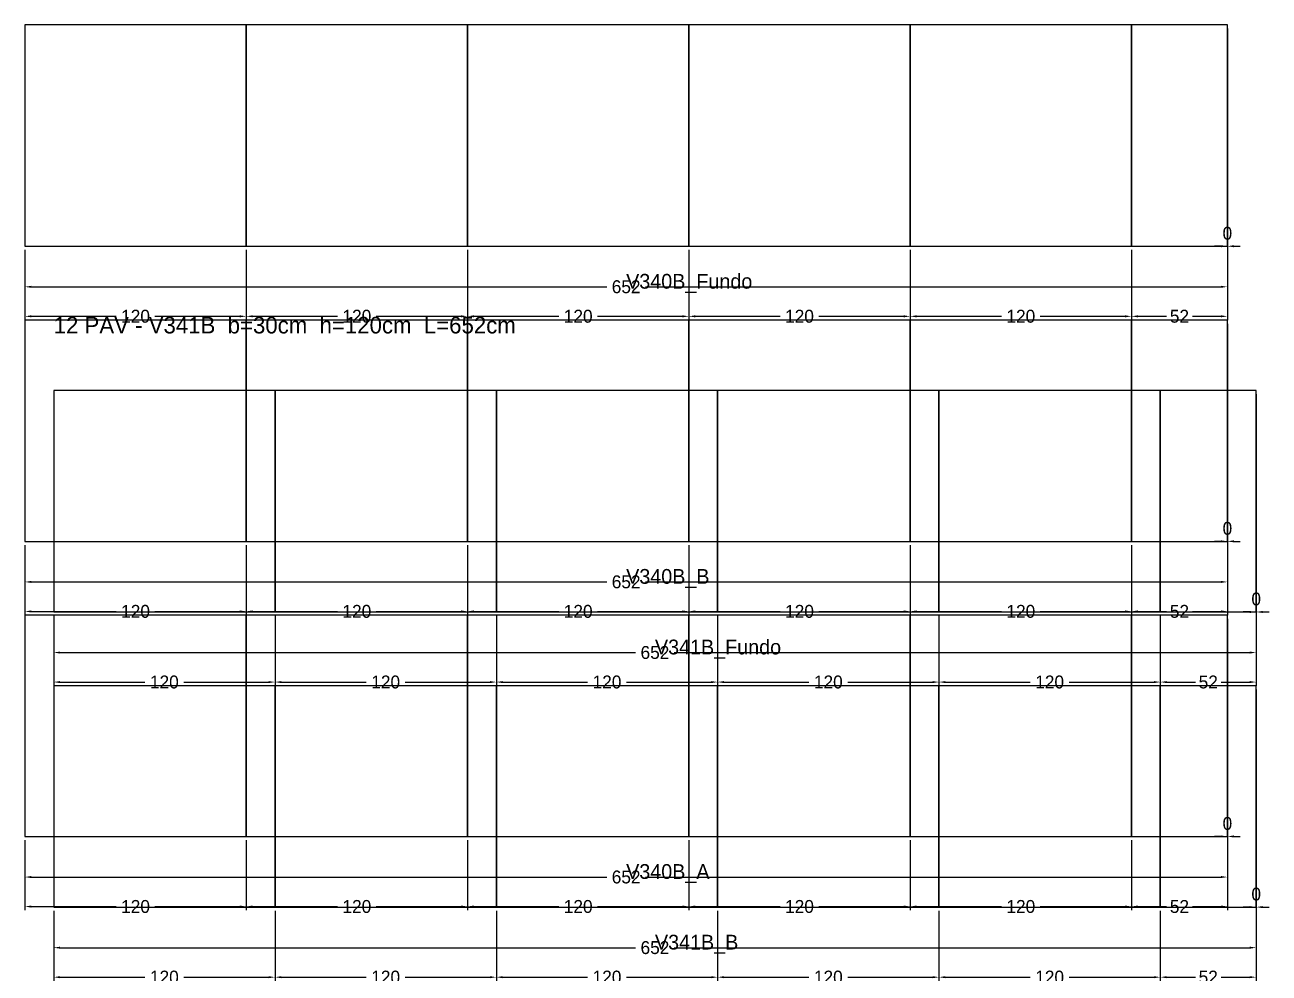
# Model space of a CAD drawing. Header units: metres. Extents: x 180 to 6304, y -11808 to -336.
# Drawn here: x 932 to 1606, y -3419 to -2905 of the extents above; entities that cross this region are included whole.
import ezdxf

# ---------------------------------------------------------------- set-up
doc = ezdxf.new("R2010")
doc.units = ezdxf.units.M
doc.layers.add('COTA', color=3, linetype='Continuous')
doc.dimstyles.new('COTA_VIG', dxfattribs={"dimtxt": 7, "dimasz": 3.5, "dimexe": 2, "dimexo": 2, "dimgap": 1.5, "dimtad": 1, "dimdec": 1, "dimcen": 2.5, "dimclrd": 3, "dimclre": 3, "dimclrt": 3, "dimazin": 3, "dimtfac": 1, "dimtmove": 0, "dimatfit": 3})

# ---------------------------------------------------------------- blocks, each defined once
blk = doc.blocks.new('_CLOSEDFILLED')
at = {"color": 0, "linetype": 'BYBLOCK'}
blk.add_solid([(-1, 0.16), (0, 0), (-1, -0.16)], dxfattribs=at)
blk = doc.blocks.new('*D724')
at = {"color": 3}
for p, q in [((931.6, -3347.03), (931.6, -3369.03)), ((1583.6, -3347.03), (1583.6, -3369.03)), ((935.1, -3367.03), (1247.1, -3367.03)), ((1268.1, -3367.03), (1580.1, -3367.03))]:
    blk.add_line(p, q, dxfattribs=at)
at = {"layer": 'Defpoints'}
for p in [(931.6, -3345.03), (1583.6, -3345.03), (931.6, -3367.03)]:
    blk.add_point(p, dxfattribs=at)
at = {"layer": 'COTA', "color": 3, "xscale": 3.5, "yscale": 3.5, "rotation": 180}
blk.add_blockref('_CLOSEDFILLED', (931.6, -3367.03), dxfattribs=at)
at = {"layer": 'COTA', "color": 3, "xscale": 3.5, "yscale": 3.5}
blk.add_blockref('_CLOSEDFILLED', (1583.6, -3367.03), dxfattribs=at)
at = {"layer": 'COTA', "color": 3, "insert": (1257.6, -3367.03), "char_height": 7, "attachment_point": 5}
blk.add_mtext('652', dxfattribs=at)
blk = doc.blocks.new('*D725')
at = {"color": 3}
for p, q in [((931.6, -3347.03), (931.6, -3385.03)), ((1051.6, -3347.03), (1051.6, -3385.03)), ((935.1, -3383.03), (981.1, -3383.03)), ((1002.1, -3383.03), (1048.1, -3383.03))]:
    blk.add_line(p, q, dxfattribs=at)
at = {"layer": 'Defpoints'}
for p in [(931.6, -3345.03), (1051.6, -3345.03), (931.6, -3383.03)]:
    blk.add_point(p, dxfattribs=at)
at = {"layer": 'COTA', "color": 3, "xscale": 3.5, "yscale": 3.5, "rotation": 180}
blk.add_blockref('_CLOSEDFILLED', (931.6, -3383.03), dxfattribs=at)
at = {"layer": 'COTA', "color": 3, "xscale": 3.5, "yscale": 3.5}
blk.add_blockref('_CLOSEDFILLED', (1051.6, -3383.03), dxfattribs=at)
at = {"layer": 'COTA', "color": 3, "insert": (991.6, -3383.03), "char_height": 7, "attachment_point": 5}
blk.add_mtext('120', dxfattribs=at)
blk = doc.blocks.new('*D726')
at = {"color": 3}
for p, q in [((1051.6, -3347.03), (1051.6, -3385.03)), ((1171.6, -3347.03), (1171.6, -3385.03)), ((1055.1, -3383.03), (1101.1, -3383.03)), ((1122.1, -3383.03), (1168.1, -3383.03))]:
    blk.add_line(p, q, dxfattribs=at)
at = {"layer": 'Defpoints'}
for p in [(1051.6, -3345.03), (1171.6, -3345.03), (1051.6, -3383.03)]:
    blk.add_point(p, dxfattribs=at)
at = {"layer": 'COTA', "color": 3, "xscale": 3.5, "yscale": 3.5, "rotation": 180}
blk.add_blockref('_CLOSEDFILLED', (1051.6, -3383.03), dxfattribs=at)
at = {"layer": 'COTA', "color": 3, "xscale": 3.5, "yscale": 3.5}
blk.add_blockref('_CLOSEDFILLED', (1171.6, -3383.03), dxfattribs=at)
at = {"layer": 'COTA', "color": 3, "insert": (1111.6, -3383.03), "char_height": 7, "attachment_point": 5}
blk.add_mtext('120', dxfattribs=at)
blk = doc.blocks.new('*D727')
at = {"color": 3}
for p, q in [((1171.6, -3347.03), (1171.6, -3385.03)), ((1291.6, -3347.03), (1291.6, -3385.03)), ((1175.1, -3383.03), (1221.1, -3383.03)), ((1242.1, -3383.03), (1288.1, -3383.03))]:
    blk.add_line(p, q, dxfattribs=at)
at = {"layer": 'Defpoints'}
for p in [(1171.6, -3345.03), (1291.6, -3345.03), (1171.6, -3383.03)]:
    blk.add_point(p, dxfattribs=at)
at = {"layer": 'COTA', "color": 3, "xscale": 3.5, "yscale": 3.5, "rotation": 180}
blk.add_blockref('_CLOSEDFILLED', (1171.6, -3383.03), dxfattribs=at)
at = {"layer": 'COTA', "color": 3, "xscale": 3.5, "yscale": 3.5}
blk.add_blockref('_CLOSEDFILLED', (1291.6, -3383.03), dxfattribs=at)
at = {"layer": 'COTA', "color": 3, "insert": (1231.6, -3383.03), "char_height": 7, "attachment_point": 5}
blk.add_mtext('120', dxfattribs=at)
blk = doc.blocks.new('*D728')
at = {"color": 3}
for p, q in [((1291.6, -3347.03), (1291.6, -3385.03)), ((1411.6, -3347.03), (1411.6, -3385.03)), ((1295.1, -3383.03), (1341.1, -3383.03)), ((1362.1, -3383.03), (1408.1, -3383.03))]:
    blk.add_line(p, q, dxfattribs=at)
at = {"layer": 'Defpoints'}
for p in [(1291.6, -3345.03), (1411.6, -3345.03), (1291.6, -3383.03)]:
    blk.add_point(p, dxfattribs=at)
at = {"layer": 'COTA', "color": 3, "xscale": 3.5, "yscale": 3.5, "rotation": 180}
blk.add_blockref('_CLOSEDFILLED', (1291.6, -3383.03), dxfattribs=at)
at = {"layer": 'COTA', "color": 3, "xscale": 3.5, "yscale": 3.5}
blk.add_blockref('_CLOSEDFILLED', (1411.6, -3383.03), dxfattribs=at)
at = {"layer": 'COTA', "color": 3, "insert": (1351.6, -3383.03), "char_height": 7, "attachment_point": 5}
blk.add_mtext('120', dxfattribs=at)
blk = doc.blocks.new('*D729')
at = {"color": 3}
for p, q in [((1411.6, -3347.03), (1411.6, -3385.03)), ((1531.6, -3347.03), (1531.6, -3385.03)), ((1415.1, -3383.03), (1461.1, -3383.03)), ((1482.1, -3383.03), (1528.1, -3383.03))]:
    blk.add_line(p, q, dxfattribs=at)
at = {"layer": 'Defpoints'}
for p in [(1411.6, -3345.03), (1531.6, -3345.03), (1411.6, -3383.03)]:
    blk.add_point(p, dxfattribs=at)
at = {"layer": 'COTA', "color": 3, "xscale": 3.5, "yscale": 3.5, "rotation": 180}
blk.add_blockref('_CLOSEDFILLED', (1411.6, -3383.03), dxfattribs=at)
at = {"layer": 'COTA', "color": 3, "xscale": 3.5, "yscale": 3.5}
blk.add_blockref('_CLOSEDFILLED', (1531.6, -3383.03), dxfattribs=at)
at = {"layer": 'COTA', "color": 3, "insert": (1471.6, -3383.03), "char_height": 7, "attachment_point": 5}
blk.add_mtext('120', dxfattribs=at)
blk = doc.blocks.new('*D730')
at = {"color": 3}
for p, q in [((1531.6, -3347.03), (1531.6, -3385.03)), ((1583.6, -3347.03), (1583.6, -3385.03)), ((1535.1, -3383.03), (1550.6, -3383.03)), ((1564.6, -3383.03), (1580.1, -3383.03))]:
    blk.add_line(p, q, dxfattribs=at)
at = {"layer": 'Defpoints'}
for p in [(1531.6, -3345.03), (1583.6, -3345.03), (1531.6, -3383.03)]:
    blk.add_point(p, dxfattribs=at)
at = {"layer": 'COTA', "color": 3, "xscale": 3.5, "yscale": 3.5, "rotation": 180}
blk.add_blockref('_CLOSEDFILLED', (1531.6, -3383.03), dxfattribs=at)
at = {"layer": 'COTA', "color": 3, "xscale": 3.5, "yscale": 3.5}
blk.add_blockref('_CLOSEDFILLED', (1583.6, -3383.03), dxfattribs=at)
at = {"layer": 'COTA', "color": 3, "insert": (1557.6, -3383.03), "char_height": 7, "attachment_point": 5}
blk.add_mtext('52', dxfattribs=at)
blk = doc.blocks.new('*D732')
at = {"color": 3}
for p, q in [((931.6, -3187.03), (931.6, -3209.03)), ((1583.6, -3187.03), (1583.6, -3209.03)), ((935.1, -3207.03), (1247.1, -3207.03)), ((1268.1, -3207.03), (1580.1, -3207.03))]:
    blk.add_line(p, q, dxfattribs=at)
at = {"layer": 'Defpoints'}
for p in [(931.6, -3185.03), (1583.6, -3185.03), (931.6, -3207.03)]:
    blk.add_point(p, dxfattribs=at)
at = {"layer": 'COTA', "color": 3, "xscale": 3.5, "yscale": 3.5, "rotation": 180}
blk.add_blockref('_CLOSEDFILLED', (931.6, -3207.03), dxfattribs=at)
at = {"layer": 'COTA', "color": 3, "xscale": 3.5, "yscale": 3.5}
blk.add_blockref('_CLOSEDFILLED', (1583.6, -3207.03), dxfattribs=at)
at = {"layer": 'COTA', "color": 3, "insert": (1257.6, -3207.03), "char_height": 7, "attachment_point": 5}
blk.add_mtext('652', dxfattribs=at)
blk = doc.blocks.new('*D733')
at = {"color": 3}
for p, q in [((931.6, -3187.03), (931.6, -3225.03)), ((1051.6, -3187.03), (1051.6, -3225.03)), ((935.1, -3223.03), (981.1, -3223.03)), ((1002.1, -3223.03), (1048.1, -3223.03))]:
    blk.add_line(p, q, dxfattribs=at)
at = {"layer": 'Defpoints'}
for p in [(931.6, -3185.03), (1051.6, -3185.03), (931.6, -3223.03)]:
    blk.add_point(p, dxfattribs=at)
at = {"layer": 'COTA', "color": 3, "xscale": 3.5, "yscale": 3.5, "rotation": 180}
blk.add_blockref('_CLOSEDFILLED', (931.6, -3223.03), dxfattribs=at)
at = {"layer": 'COTA', "color": 3, "xscale": 3.5, "yscale": 3.5}
blk.add_blockref('_CLOSEDFILLED', (1051.6, -3223.03), dxfattribs=at)
at = {"layer": 'COTA', "color": 3, "insert": (991.6, -3223.03), "char_height": 7, "attachment_point": 5}
blk.add_mtext('120', dxfattribs=at)
blk = doc.blocks.new('*D734')
at = {"color": 3}
for p, q in [((1051.6, -3187.03), (1051.6, -3225.03)), ((1171.6, -3187.03), (1171.6, -3225.03)), ((1055.1, -3223.03), (1101.1, -3223.03)), ((1122.1, -3223.03), (1168.1, -3223.03))]:
    blk.add_line(p, q, dxfattribs=at)
at = {"layer": 'Defpoints'}
for p in [(1051.6, -3185.03), (1171.6, -3185.03), (1051.6, -3223.03)]:
    blk.add_point(p, dxfattribs=at)
at = {"layer": 'COTA', "color": 3, "xscale": 3.5, "yscale": 3.5, "rotation": 180}
blk.add_blockref('_CLOSEDFILLED', (1051.6, -3223.03), dxfattribs=at)
at = {"layer": 'COTA', "color": 3, "xscale": 3.5, "yscale": 3.5}
blk.add_blockref('_CLOSEDFILLED', (1171.6, -3223.03), dxfattribs=at)
at = {"layer": 'COTA', "color": 3, "insert": (1111.6, -3223.03), "char_height": 7, "attachment_point": 5}
blk.add_mtext('120', dxfattribs=at)
blk = doc.blocks.new('*D735')
at = {"color": 3}
for p, q in [((1171.6, -3187.03), (1171.6, -3225.03)), ((1291.6, -3187.03), (1291.6, -3225.03)), ((1175.1, -3223.03), (1221.1, -3223.03)), ((1242.1, -3223.03), (1288.1, -3223.03))]:
    blk.add_line(p, q, dxfattribs=at)
at = {"layer": 'Defpoints'}
for p in [(1171.6, -3185.03), (1291.6, -3185.03), (1171.6, -3223.03)]:
    blk.add_point(p, dxfattribs=at)
at = {"layer": 'COTA', "color": 3, "xscale": 3.5, "yscale": 3.5, "rotation": 180}
blk.add_blockref('_CLOSEDFILLED', (1171.6, -3223.03), dxfattribs=at)
at = {"layer": 'COTA', "color": 3, "xscale": 3.5, "yscale": 3.5}
blk.add_blockref('_CLOSEDFILLED', (1291.6, -3223.03), dxfattribs=at)
at = {"layer": 'COTA', "color": 3, "insert": (1231.6, -3223.03), "char_height": 7, "attachment_point": 5}
blk.add_mtext('120', dxfattribs=at)
blk = doc.blocks.new('*D736')
at = {"color": 3}
for p, q in [((1291.6, -3187.03), (1291.6, -3225.03)), ((1411.6, -3187.03), (1411.6, -3225.03)), ((1295.1, -3223.03), (1341.1, -3223.03)), ((1362.1, -3223.03), (1408.1, -3223.03))]:
    blk.add_line(p, q, dxfattribs=at)
at = {"layer": 'Defpoints'}
for p in [(1291.6, -3185.03), (1411.6, -3185.03), (1291.6, -3223.03)]:
    blk.add_point(p, dxfattribs=at)
at = {"layer": 'COTA', "color": 3, "xscale": 3.5, "yscale": 3.5, "rotation": 180}
blk.add_blockref('_CLOSEDFILLED', (1291.6, -3223.03), dxfattribs=at)
at = {"layer": 'COTA', "color": 3, "xscale": 3.5, "yscale": 3.5}
blk.add_blockref('_CLOSEDFILLED', (1411.6, -3223.03), dxfattribs=at)
at = {"layer": 'COTA', "color": 3, "insert": (1351.6, -3223.03), "char_height": 7, "attachment_point": 5}
blk.add_mtext('120', dxfattribs=at)
blk = doc.blocks.new('*D737')
at = {"color": 3}
for p, q in [((1411.6, -3187.03), (1411.6, -3225.03)), ((1531.6, -3187.03), (1531.6, -3225.03)), ((1415.1, -3223.03), (1461.1, -3223.03)), ((1482.1, -3223.03), (1528.1, -3223.03))]:
    blk.add_line(p, q, dxfattribs=at)
at = {"layer": 'Defpoints'}
for p in [(1411.6, -3185.03), (1531.6, -3185.03), (1411.6, -3223.03)]:
    blk.add_point(p, dxfattribs=at)
at = {"layer": 'COTA', "color": 3, "xscale": 3.5, "yscale": 3.5, "rotation": 180}
blk.add_blockref('_CLOSEDFILLED', (1411.6, -3223.03), dxfattribs=at)
at = {"layer": 'COTA', "color": 3, "xscale": 3.5, "yscale": 3.5}
blk.add_blockref('_CLOSEDFILLED', (1531.6, -3223.03), dxfattribs=at)
at = {"layer": 'COTA', "color": 3, "insert": (1471.6, -3223.03), "char_height": 7, "attachment_point": 5}
blk.add_mtext('120', dxfattribs=at)
blk = doc.blocks.new('*D738')
at = {"color": 3}
for p, q in [((1531.6, -3187.03), (1531.6, -3225.03)), ((1583.6, -3187.03), (1583.6, -3225.03)), ((1535.1, -3223.03), (1550.6, -3223.03)), ((1564.6, -3223.03), (1580.1, -3223.03))]:
    blk.add_line(p, q, dxfattribs=at)
at = {"layer": 'Defpoints'}
for p in [(1531.6, -3185.03), (1583.6, -3185.03), (1531.6, -3223.03)]:
    blk.add_point(p, dxfattribs=at)
at = {"layer": 'COTA', "color": 3, "xscale": 3.5, "yscale": 3.5, "rotation": 180}
blk.add_blockref('_CLOSEDFILLED', (1531.6, -3223.03), dxfattribs=at)
at = {"layer": 'COTA', "color": 3, "xscale": 3.5, "yscale": 3.5}
blk.add_blockref('_CLOSEDFILLED', (1583.6, -3223.03), dxfattribs=at)
at = {"layer": 'COTA', "color": 3, "insert": (1557.6, -3223.03), "char_height": 7, "attachment_point": 5}
blk.add_mtext('52', dxfattribs=at)
blk = doc.blocks.new('*D740')
at = {"color": 3}
for p, q in [((931.6, -3027.03), (931.6, -3049.03)), ((1583.6, -3027.03), (1583.6, -3049.03)), ((935.1, -3047.03), (1247.1, -3047.03)), ((1268.1, -3047.03), (1580.1, -3047.03))]:
    blk.add_line(p, q, dxfattribs=at)
at = {"layer": 'Defpoints'}
for p in [(931.6, -3025.03), (1583.6, -3025.03), (931.6, -3047.03)]:
    blk.add_point(p, dxfattribs=at)
at = {"layer": 'COTA', "color": 3, "xscale": 3.5, "yscale": 3.5, "rotation": 180}
blk.add_blockref('_CLOSEDFILLED', (931.6, -3047.03), dxfattribs=at)
at = {"layer": 'COTA', "color": 3, "xscale": 3.5, "yscale": 3.5}
blk.add_blockref('_CLOSEDFILLED', (1583.6, -3047.03), dxfattribs=at)
at = {"layer": 'COTA', "color": 3, "insert": (1257.6, -3047.03), "char_height": 7, "attachment_point": 5}
blk.add_mtext('652', dxfattribs=at)
blk = doc.blocks.new('*D741')
at = {"color": 3}
for p, q in [((931.6, -3027.03), (931.6, -3065.03)), ((1051.6, -3027.03), (1051.6, -3065.03)), ((935.1, -3063.03), (981.1, -3063.03)), ((1002.1, -3063.03), (1048.1, -3063.03))]:
    blk.add_line(p, q, dxfattribs=at)
at = {"layer": 'Defpoints'}
for p in [(931.6, -3025.03), (1051.6, -3025.03), (931.6, -3063.03)]:
    blk.add_point(p, dxfattribs=at)
at = {"layer": 'COTA', "color": 3, "xscale": 3.5, "yscale": 3.5, "rotation": 180}
blk.add_blockref('_CLOSEDFILLED', (931.6, -3063.03), dxfattribs=at)
at = {"layer": 'COTA', "color": 3, "xscale": 3.5, "yscale": 3.5}
blk.add_blockref('_CLOSEDFILLED', (1051.6, -3063.03), dxfattribs=at)
at = {"layer": 'COTA', "color": 3, "insert": (991.6, -3063.03), "char_height": 7, "attachment_point": 5}
blk.add_mtext('120', dxfattribs=at)
blk = doc.blocks.new('*D742')
at = {"color": 3}
for p, q in [((1051.6, -3027.03), (1051.6, -3065.03)), ((1171.6, -3027.03), (1171.6, -3065.03)), ((1055.1, -3063.03), (1101.1, -3063.03)), ((1122.1, -3063.03), (1168.1, -3063.03))]:
    blk.add_line(p, q, dxfattribs=at)
at = {"layer": 'Defpoints'}
for p in [(1051.6, -3025.03), (1171.6, -3025.03), (1051.6, -3063.03)]:
    blk.add_point(p, dxfattribs=at)
at = {"layer": 'COTA', "color": 3, "xscale": 3.5, "yscale": 3.5, "rotation": 180}
blk.add_blockref('_CLOSEDFILLED', (1051.6, -3063.03), dxfattribs=at)
at = {"layer": 'COTA', "color": 3, "xscale": 3.5, "yscale": 3.5}
blk.add_blockref('_CLOSEDFILLED', (1171.6, -3063.03), dxfattribs=at)
at = {"layer": 'COTA', "color": 3, "insert": (1111.6, -3063.03), "char_height": 7, "attachment_point": 5}
blk.add_mtext('120', dxfattribs=at)
blk = doc.blocks.new('*D743')
at = {"color": 3}
for p, q in [((1171.6, -3027.03), (1171.6, -3065.03)), ((1291.6, -3027.03), (1291.6, -3065.03)), ((1175.1, -3063.03), (1221.1, -3063.03)), ((1242.1, -3063.03), (1288.1, -3063.03))]:
    blk.add_line(p, q, dxfattribs=at)
at = {"layer": 'Defpoints'}
for p in [(1171.6, -3025.03), (1291.6, -3025.03), (1171.6, -3063.03)]:
    blk.add_point(p, dxfattribs=at)
at = {"layer": 'COTA', "color": 3, "xscale": 3.5, "yscale": 3.5, "rotation": 180}
blk.add_blockref('_CLOSEDFILLED', (1171.6, -3063.03), dxfattribs=at)
at = {"layer": 'COTA', "color": 3, "xscale": 3.5, "yscale": 3.5}
blk.add_blockref('_CLOSEDFILLED', (1291.6, -3063.03), dxfattribs=at)
at = {"layer": 'COTA', "color": 3, "insert": (1231.6, -3063.03), "char_height": 7, "attachment_point": 5}
blk.add_mtext('120', dxfattribs=at)
blk = doc.blocks.new('*D744')
at = {"color": 3}
for p, q in [((1291.6, -3027.03), (1291.6, -3065.03)), ((1411.6, -3027.03), (1411.6, -3065.03)), ((1295.1, -3063.03), (1341.1, -3063.03)), ((1362.1, -3063.03), (1408.1, -3063.03))]:
    blk.add_line(p, q, dxfattribs=at)
at = {"layer": 'Defpoints'}
for p in [(1291.6, -3025.03), (1411.6, -3025.03), (1291.6, -3063.03)]:
    blk.add_point(p, dxfattribs=at)
at = {"layer": 'COTA', "color": 3, "xscale": 3.5, "yscale": 3.5, "rotation": 180}
blk.add_blockref('_CLOSEDFILLED', (1291.6, -3063.03), dxfattribs=at)
at = {"layer": 'COTA', "color": 3, "xscale": 3.5, "yscale": 3.5}
blk.add_blockref('_CLOSEDFILLED', (1411.6, -3063.03), dxfattribs=at)
at = {"layer": 'COTA', "color": 3, "insert": (1351.6, -3063.03), "char_height": 7, "attachment_point": 5}
blk.add_mtext('120', dxfattribs=at)
blk = doc.blocks.new('*D745')
at = {"color": 3}
for p, q in [((1411.6, -3027.03), (1411.6, -3065.03)), ((1531.6, -3027.03), (1531.6, -3065.03)), ((1415.1, -3063.03), (1461.1, -3063.03)), ((1482.1, -3063.03), (1528.1, -3063.03))]:
    blk.add_line(p, q, dxfattribs=at)
at = {"layer": 'Defpoints'}
for p in [(1411.6, -3025.03), (1531.6, -3025.03), (1411.6, -3063.03)]:
    blk.add_point(p, dxfattribs=at)
at = {"layer": 'COTA', "color": 3, "xscale": 3.5, "yscale": 3.5, "rotation": 180}
blk.add_blockref('_CLOSEDFILLED', (1411.6, -3063.03), dxfattribs=at)
at = {"layer": 'COTA', "color": 3, "xscale": 3.5, "yscale": 3.5}
blk.add_blockref('_CLOSEDFILLED', (1531.6, -3063.03), dxfattribs=at)
at = {"layer": 'COTA', "color": 3, "insert": (1471.6, -3063.03), "char_height": 7, "attachment_point": 5}
blk.add_mtext('120', dxfattribs=at)
blk = doc.blocks.new('*D746')
at = {"color": 3}
for p, q in [((1531.6, -3027.03), (1531.6, -3065.03)), ((1583.6, -3027.03), (1583.6, -3065.03)), ((1535.1, -3063.03), (1550.6, -3063.03)), ((1564.6, -3063.03), (1580.1, -3063.03))]:
    blk.add_line(p, q, dxfattribs=at)
at = {"layer": 'Defpoints'}
for p in [(1531.6, -3025.03), (1583.6, -3025.03), (1531.6, -3063.03)]:
    blk.add_point(p, dxfattribs=at)
at = {"layer": 'COTA', "color": 3, "xscale": 3.5, "yscale": 3.5, "rotation": 180}
blk.add_blockref('_CLOSEDFILLED', (1531.6, -3063.03), dxfattribs=at)
at = {"layer": 'COTA', "color": 3, "xscale": 3.5, "yscale": 3.5}
blk.add_blockref('_CLOSEDFILLED', (1583.6, -3063.03), dxfattribs=at)
at = {"layer": 'COTA', "color": 3, "insert": (1557.6, -3063.03), "char_height": 7, "attachment_point": 5}
blk.add_mtext('52', dxfattribs=at)
blk = doc.blocks.new('*D774')
at = {"color": 3}
for p, q in [((947.22, -3385.32), (947.22, -3407.32)), ((1599.22, -3385.32), (1599.22, -3407.32)), ((950.72, -3405.32), (1262.72, -3405.32)), ((1283.72, -3405.32), (1595.72, -3405.32))]:
    blk.add_line(p, q, dxfattribs=at)
at = {"layer": 'Defpoints'}
for p in [(947.22, -3383.32), (1599.22, -3383.32), (947.22, -3405.32)]:
    blk.add_point(p, dxfattribs=at)
at = {"layer": 'COTA', "color": 3, "xscale": 3.5, "yscale": 3.5, "rotation": 180}
blk.add_blockref('_CLOSEDFILLED', (947.22, -3405.32), dxfattribs=at)
at = {"layer": 'COTA', "color": 3, "xscale": 3.5, "yscale": 3.5}
blk.add_blockref('_CLOSEDFILLED', (1599.22, -3405.32), dxfattribs=at)
at = {"layer": 'COTA', "color": 3, "insert": (1273.22, -3405.32), "char_height": 7, "attachment_point": 5}
blk.add_mtext('652', dxfattribs=at)
blk = doc.blocks.new('*D775')
at = {"color": 3}
for p, q in [((947.22, -3385.32), (947.22, -3423.32)), ((1067.22, -3385.32), (1067.22, -3423.32)), ((950.72, -3421.32), (996.72, -3421.32)), ((1017.72, -3421.32), (1063.72, -3421.32))]:
    blk.add_line(p, q, dxfattribs=at)
at = {"layer": 'Defpoints'}
for p in [(947.22, -3383.32), (1067.22, -3383.32), (947.22, -3421.32)]:
    blk.add_point(p, dxfattribs=at)
at = {"layer": 'COTA', "color": 3, "xscale": 3.5, "yscale": 3.5, "rotation": 180}
blk.add_blockref('_CLOSEDFILLED', (947.22, -3421.32), dxfattribs=at)
at = {"layer": 'COTA', "color": 3, "xscale": 3.5, "yscale": 3.5}
blk.add_blockref('_CLOSEDFILLED', (1067.22, -3421.32), dxfattribs=at)
at = {"layer": 'COTA', "color": 3, "insert": (1007.22, -3421.32), "char_height": 7, "attachment_point": 5}
blk.add_mtext('120', dxfattribs=at)
blk = doc.blocks.new('*D776')
at = {"color": 3}
for p, q in [((1067.22, -3385.32), (1067.22, -3423.32)), ((1187.22, -3385.32), (1187.22, -3423.32)), ((1070.72, -3421.32), (1116.72, -3421.32)), ((1137.72, -3421.32), (1183.72, -3421.32))]:
    blk.add_line(p, q, dxfattribs=at)
at = {"layer": 'Defpoints'}
for p in [(1067.22, -3383.32), (1187.22, -3383.32), (1067.22, -3421.32)]:
    blk.add_point(p, dxfattribs=at)
at = {"layer": 'COTA', "color": 3, "xscale": 3.5, "yscale": 3.5, "rotation": 180}
blk.add_blockref('_CLOSEDFILLED', (1067.22, -3421.32), dxfattribs=at)
at = {"layer": 'COTA', "color": 3, "xscale": 3.5, "yscale": 3.5}
blk.add_blockref('_CLOSEDFILLED', (1187.22, -3421.32), dxfattribs=at)
at = {"layer": 'COTA', "color": 3, "insert": (1127.22, -3421.32), "char_height": 7, "attachment_point": 5}
blk.add_mtext('120', dxfattribs=at)
blk = doc.blocks.new('*D777')
at = {"color": 3}
for p, q in [((1187.22, -3385.32), (1187.22, -3423.32)), ((1307.22, -3385.32), (1307.22, -3423.32)), ((1190.72, -3421.32), (1236.72, -3421.32)), ((1257.72, -3421.32), (1303.72, -3421.32))]:
    blk.add_line(p, q, dxfattribs=at)
at = {"layer": 'Defpoints'}
for p in [(1187.22, -3383.32), (1307.22, -3383.32), (1187.22, -3421.32)]:
    blk.add_point(p, dxfattribs=at)
at = {"layer": 'COTA', "color": 3, "xscale": 3.5, "yscale": 3.5, "rotation": 180}
blk.add_blockref('_CLOSEDFILLED', (1187.22, -3421.32), dxfattribs=at)
at = {"layer": 'COTA', "color": 3, "xscale": 3.5, "yscale": 3.5}
blk.add_blockref('_CLOSEDFILLED', (1307.22, -3421.32), dxfattribs=at)
at = {"layer": 'COTA', "color": 3, "insert": (1247.22, -3421.32), "char_height": 7, "attachment_point": 5}
blk.add_mtext('120', dxfattribs=at)
blk = doc.blocks.new('*D778')
at = {"color": 3}
for p, q in [((1307.22, -3385.32), (1307.22, -3423.32)), ((1427.22, -3385.32), (1427.22, -3423.32)), ((1310.72, -3421.32), (1356.72, -3421.32)), ((1377.72, -3421.32), (1423.72, -3421.32))]:
    blk.add_line(p, q, dxfattribs=at)
at = {"layer": 'Defpoints'}
for p in [(1307.22, -3383.32), (1427.22, -3383.32), (1307.22, -3421.32)]:
    blk.add_point(p, dxfattribs=at)
at = {"layer": 'COTA', "color": 3, "xscale": 3.5, "yscale": 3.5, "rotation": 180}
blk.add_blockref('_CLOSEDFILLED', (1307.22, -3421.32), dxfattribs=at)
at = {"layer": 'COTA', "color": 3, "xscale": 3.5, "yscale": 3.5}
blk.add_blockref('_CLOSEDFILLED', (1427.22, -3421.32), dxfattribs=at)
at = {"layer": 'COTA', "color": 3, "insert": (1367.22, -3421.32), "char_height": 7, "attachment_point": 5}
blk.add_mtext('120', dxfattribs=at)
blk = doc.blocks.new('*D779')
at = {"color": 3}
for p, q in [((1427.22, -3385.32), (1427.22, -3423.32)), ((1547.22, -3385.32), (1547.22, -3423.32)), ((1430.72, -3421.32), (1476.72, -3421.32)), ((1497.72, -3421.32), (1543.72, -3421.32))]:
    blk.add_line(p, q, dxfattribs=at)
at = {"layer": 'Defpoints'}
for p in [(1427.22, -3383.32), (1547.22, -3383.32), (1427.22, -3421.32)]:
    blk.add_point(p, dxfattribs=at)
at = {"layer": 'COTA', "color": 3, "xscale": 3.5, "yscale": 3.5, "rotation": 180}
blk.add_blockref('_CLOSEDFILLED', (1427.22, -3421.32), dxfattribs=at)
at = {"layer": 'COTA', "color": 3, "xscale": 3.5, "yscale": 3.5}
blk.add_blockref('_CLOSEDFILLED', (1547.22, -3421.32), dxfattribs=at)
at = {"layer": 'COTA', "color": 3, "insert": (1487.22, -3421.32), "char_height": 7, "attachment_point": 5}
blk.add_mtext('120', dxfattribs=at)
blk = doc.blocks.new('*D780')
at = {"color": 3}
for p, q in [((1547.22, -3385.32), (1547.22, -3423.32)), ((1599.22, -3385.32), (1599.22, -3423.32)), ((1550.72, -3421.32), (1566.22, -3421.32)), ((1580.22, -3421.32), (1595.72, -3421.32))]:
    blk.add_line(p, q, dxfattribs=at)
at = {"layer": 'Defpoints'}
for p in [(1547.22, -3383.32), (1599.22, -3383.32), (1547.22, -3421.32)]:
    blk.add_point(p, dxfattribs=at)
at = {"layer": 'COTA', "color": 3, "xscale": 3.5, "yscale": 3.5, "rotation": 180}
blk.add_blockref('_CLOSEDFILLED', (1547.22, -3421.32), dxfattribs=at)
at = {"layer": 'COTA', "color": 3, "xscale": 3.5, "yscale": 3.5}
blk.add_blockref('_CLOSEDFILLED', (1599.22, -3421.32), dxfattribs=at)
at = {"layer": 'COTA', "color": 3, "insert": (1573.22, -3421.32), "char_height": 7, "attachment_point": 5}
blk.add_mtext('52', dxfattribs=at)
blk = doc.blocks.new('*D782')
at = {"color": 3}
for p, q in [((947.22, -3225.32), (947.22, -3247.32)), ((1599.22, -3225.32), (1599.22, -3247.32)), ((950.72, -3245.32), (1262.72, -3245.32)), ((1283.72, -3245.32), (1595.72, -3245.32))]:
    blk.add_line(p, q, dxfattribs=at)
at = {"layer": 'Defpoints'}
for p in [(947.22, -3223.32), (1599.22, -3223.32), (947.22, -3245.32)]:
    blk.add_point(p, dxfattribs=at)
at = {"layer": 'COTA', "color": 3, "xscale": 3.5, "yscale": 3.5, "rotation": 180}
blk.add_blockref('_CLOSEDFILLED', (947.22, -3245.32), dxfattribs=at)
at = {"layer": 'COTA', "color": 3, "xscale": 3.5, "yscale": 3.5}
blk.add_blockref('_CLOSEDFILLED', (1599.22, -3245.32), dxfattribs=at)
at = {"layer": 'COTA', "color": 3, "insert": (1273.22, -3245.32), "char_height": 7, "attachment_point": 5}
blk.add_mtext('652', dxfattribs=at)
blk = doc.blocks.new('*D783')
at = {"color": 3}
for p, q in [((947.22, -3225.32), (947.22, -3263.32)), ((1067.22, -3225.32), (1067.22, -3263.32)), ((950.72, -3261.32), (996.72, -3261.32)), ((1017.72, -3261.32), (1063.72, -3261.32))]:
    blk.add_line(p, q, dxfattribs=at)
at = {"layer": 'Defpoints'}
for p in [(947.22, -3223.32), (1067.22, -3223.32), (947.22, -3261.32)]:
    blk.add_point(p, dxfattribs=at)
at = {"layer": 'COTA', "color": 3, "xscale": 3.5, "yscale": 3.5, "rotation": 180}
blk.add_blockref('_CLOSEDFILLED', (947.22, -3261.32), dxfattribs=at)
at = {"layer": 'COTA', "color": 3, "xscale": 3.5, "yscale": 3.5}
blk.add_blockref('_CLOSEDFILLED', (1067.22, -3261.32), dxfattribs=at)
at = {"layer": 'COTA', "color": 3, "insert": (1007.22, -3261.32), "char_height": 7, "attachment_point": 5}
blk.add_mtext('120', dxfattribs=at)
blk = doc.blocks.new('*D784')
at = {"color": 3}
for p, q in [((1067.22, -3225.32), (1067.22, -3263.32)), ((1187.22, -3225.32), (1187.22, -3263.32)), ((1070.72, -3261.32), (1116.72, -3261.32)), ((1137.72, -3261.32), (1183.72, -3261.32))]:
    blk.add_line(p, q, dxfattribs=at)
at = {"layer": 'Defpoints'}
for p in [(1067.22, -3223.32), (1187.22, -3223.32), (1067.22, -3261.32)]:
    blk.add_point(p, dxfattribs=at)
at = {"layer": 'COTA', "color": 3, "xscale": 3.5, "yscale": 3.5, "rotation": 180}
blk.add_blockref('_CLOSEDFILLED', (1067.22, -3261.32), dxfattribs=at)
at = {"layer": 'COTA', "color": 3, "xscale": 3.5, "yscale": 3.5}
blk.add_blockref('_CLOSEDFILLED', (1187.22, -3261.32), dxfattribs=at)
at = {"layer": 'COTA', "color": 3, "insert": (1127.22, -3261.32), "char_height": 7, "attachment_point": 5}
blk.add_mtext('120', dxfattribs=at)
blk = doc.blocks.new('*D785')
at = {"color": 3}
for p, q in [((1187.22, -3225.32), (1187.22, -3263.32)), ((1307.22, -3225.32), (1307.22, -3263.32)), ((1190.72, -3261.32), (1236.72, -3261.32)), ((1257.72, -3261.32), (1303.72, -3261.32))]:
    blk.add_line(p, q, dxfattribs=at)
at = {"layer": 'Defpoints'}
for p in [(1187.22, -3223.32), (1307.22, -3223.32), (1187.22, -3261.32)]:
    blk.add_point(p, dxfattribs=at)
at = {"layer": 'COTA', "color": 3, "xscale": 3.5, "yscale": 3.5, "rotation": 180}
blk.add_blockref('_CLOSEDFILLED', (1187.22, -3261.32), dxfattribs=at)
at = {"layer": 'COTA', "color": 3, "xscale": 3.5, "yscale": 3.5}
blk.add_blockref('_CLOSEDFILLED', (1307.22, -3261.32), dxfattribs=at)
at = {"layer": 'COTA', "color": 3, "insert": (1247.22, -3261.32), "char_height": 7, "attachment_point": 5}
blk.add_mtext('120', dxfattribs=at)
blk = doc.blocks.new('*D786')
at = {"color": 3}
for p, q in [((1307.22, -3225.32), (1307.22, -3263.32)), ((1427.22, -3225.32), (1427.22, -3263.32)), ((1310.72, -3261.32), (1356.72, -3261.32)), ((1377.72, -3261.32), (1423.72, -3261.32))]:
    blk.add_line(p, q, dxfattribs=at)
at = {"layer": 'Defpoints'}
for p in [(1307.22, -3223.32), (1427.22, -3223.32), (1307.22, -3261.32)]:
    blk.add_point(p, dxfattribs=at)
at = {"layer": 'COTA', "color": 3, "xscale": 3.5, "yscale": 3.5, "rotation": 180}
blk.add_blockref('_CLOSEDFILLED', (1307.22, -3261.32), dxfattribs=at)
at = {"layer": 'COTA', "color": 3, "xscale": 3.5, "yscale": 3.5}
blk.add_blockref('_CLOSEDFILLED', (1427.22, -3261.32), dxfattribs=at)
at = {"layer": 'COTA', "color": 3, "insert": (1367.22, -3261.32), "char_height": 7, "attachment_point": 5}
blk.add_mtext('120', dxfattribs=at)
blk = doc.blocks.new('*D787')
at = {"color": 3}
for p, q in [((1427.22, -3225.32), (1427.22, -3263.32)), ((1547.22, -3225.32), (1547.22, -3263.32)), ((1430.72, -3261.32), (1476.72, -3261.32)), ((1497.72, -3261.32), (1543.72, -3261.32))]:
    blk.add_line(p, q, dxfattribs=at)
at = {"layer": 'Defpoints'}
for p in [(1427.22, -3223.32), (1547.22, -3223.32), (1427.22, -3261.32)]:
    blk.add_point(p, dxfattribs=at)
at = {"layer": 'COTA', "color": 3, "xscale": 3.5, "yscale": 3.5, "rotation": 180}
blk.add_blockref('_CLOSEDFILLED', (1427.22, -3261.32), dxfattribs=at)
at = {"layer": 'COTA', "color": 3, "xscale": 3.5, "yscale": 3.5}
blk.add_blockref('_CLOSEDFILLED', (1547.22, -3261.32), dxfattribs=at)
at = {"layer": 'COTA', "color": 3, "insert": (1487.22, -3261.32), "char_height": 7, "attachment_point": 5}
blk.add_mtext('120', dxfattribs=at)
blk = doc.blocks.new('*D788')
at = {"color": 3}
for p, q in [((1547.22, -3225.32), (1547.22, -3263.32)), ((1599.22, -3225.32), (1599.22, -3263.32)), ((1550.72, -3261.32), (1566.22, -3261.32)), ((1580.22, -3261.32), (1595.72, -3261.32))]:
    blk.add_line(p, q, dxfattribs=at)
at = {"layer": 'Defpoints'}
for p in [(1547.22, -3223.32), (1599.22, -3223.32), (1547.22, -3261.32)]:
    blk.add_point(p, dxfattribs=at)
at = {"layer": 'COTA', "color": 3, "xscale": 3.5, "yscale": 3.5, "rotation": 180}
blk.add_blockref('_CLOSEDFILLED', (1547.22, -3261.32), dxfattribs=at)
at = {"layer": 'COTA', "color": 3, "xscale": 3.5, "yscale": 3.5}
blk.add_blockref('_CLOSEDFILLED', (1599.22, -3261.32), dxfattribs=at)
at = {"layer": 'COTA', "color": 3, "insert": (1573.22, -3261.32), "char_height": 7, "attachment_point": 5}
blk.add_mtext('52', dxfattribs=at)

msp = doc.modelspace()

# ---------------------------------------------------------------- linework, layer by layer
at = {"layer": 'Paineis'}
for points in [[(931.6, -3025.03), (1051.6, -3025.03), (1051.6, -2905.03), (931.6, -2905.03)], [(1051.6, -3025.03), (1171.6, -3025.03), (1171.6, -2905.03), (1051.6, -2905.03)], [(1171.6, -3025.03), (1291.6, -3025.03), (1291.6, -2905.03), (1171.6, -2905.03)], [(1291.6, -3025.03), (1411.6, -3025.03), (1411.6, -2905.03), (1291.6, -2905.03)], [(1411.6, -3025.03), (1531.6, -3025.03), (1531.6, -2905.03), (1411.6, -2905.03)], [(1531.6, -3025.03), (1583.6, -3025.03), (1583.6, -2905.03), (1531.6, -2905.03)], [(931.6, -3185.03), (1051.6, -3185.03), (1051.6, -3065.03), (931.6, -3065.03)], [(1051.6, -3185.03), (1171.6, -3185.03), (1171.6, -3065.03), (1051.6, -3065.03)], [(1171.6, -3185.03), (1291.6, -3185.03), (1291.6, -3065.03), (1171.6, -3065.03)], [(1291.6, -3185.03), (1411.6, -3185.03), (1411.6, -3065.03), (1291.6, -3065.03)], [(1411.6, -3185.03), (1531.6, -3185.03), (1531.6, -3065.03), (1411.6, -3065.03)], [(1531.6, -3185.03), (1583.6, -3185.03), (1583.6, -3065.03), (1531.6, -3065.03)], [(947.22, -3223.32), (1067.22, -3223.32), (1067.22, -3103.32), (947.22, -3103.32)], [(1067.22, -3223.32), (1187.22, -3223.32), (1187.22, -3103.32), (1067.22, -3103.32)], [(1187.22, -3223.32), (1307.22, -3223.32), (1307.22, -3103.32), (1187.22, -3103.32)], [(1307.22, -3223.32), (1427.22, -3223.32), (1427.22, -3103.32), (1307.22, -3103.32)], [(1427.22, -3223.32), (1547.22, -3223.32), (1547.22, -3103.32), (1427.22, -3103.32)], [(1547.22, -3223.32), (1599.22, -3223.32), (1599.22, -3103.32), (1547.22, -3103.32)], [(931.6, -3345.03), (1051.6, -3345.03), (1051.6, -3225.03), (931.6, -3225.03)], [(1051.6, -3345.03), (1171.6, -3345.03), (1171.6, -3225.03), (1051.6, -3225.03)], [(1171.6, -3345.03), (1291.6, -3345.03), (1291.6, -3225.03), (1171.6, -3225.03)], [(1291.6, -3345.03), (1411.6, -3345.03), (1411.6, -3225.03), (1291.6, -3225.03)], [(1411.6, -3345.03), (1531.6, -3345.03), (1531.6, -3225.03), (1411.6, -3225.03)], [(1531.6, -3345.03), (1583.6, -3345.03), (1583.6, -3225.03), (1531.6, -3225.03)], [(947.22, -3383.32), (1067.22, -3383.32), (1067.22, -3263.32), (947.22, -3263.32)], [(1067.22, -3383.32), (1187.22, -3383.32), (1187.22, -3263.32), (1067.22, -3263.32)], [(1187.22, -3383.32), (1307.22, -3383.32), (1307.22, -3263.32), (1187.22, -3263.32)], [(1307.22, -3383.32), (1427.22, -3383.32), (1427.22, -3263.32), (1307.22, -3263.32)], [(1427.22, -3383.32), (1547.22, -3383.32), (1547.22, -3263.32), (1427.22, -3263.32)], [(1547.22, -3383.32), (1599.22, -3383.32), (1599.22, -3263.32), (1547.22, -3263.32)]]:
    msp.add_lwpolyline(points, close=True, dxfattribs=at)

# ---------------------------------------------------------------- texts
at = {"layer": 'NOMENCLATURA', "insert": (947.22, -3063.32), "char_height": 9, "attachment_point": 1}
msp.add_mtext('12 PAV - V341B  b=30cm  h=120cm  L=652cm', dxfattribs=at)
at = {"layer": 'Texto Secao', "char_height": 8, "attachment_point": 1}
for s, insert in [('V340B_Fundo', (1257.6, -3040.03)), ('V340B_B', (1257.6, -3200.03)), ('V341B_Fundo', (1273.22, -3238.32)), ('V340B_A', (1257.6, -3360.03)), ('V341B_B', (1273.22, -3398.32))]:
    msp.add_mtext(s, dxfattribs=dict(at, insert=insert))

# ---------------------------------------------------------------- dimensions: what is measured, and where the dimension line sits
at = {"layer": 'COTA'}
for base, p1, p2 in [((1583.6, -3025.03), (1583.6, -3025.03), (1583.6, -2905.03)), ((1583.6, -3185.03), (1583.6, -3185.03), (1583.6, -3065.03)), ((1599.22, -3223.32), (1599.22, -3223.32), (1599.22, -3103.32)), ((1583.6, -3345.03), (1583.6, -3345.03), (1583.6, -3225.03)), ((1599.22, -3383.32), (1599.22, -3383.32), (1599.22, -3263.32))]:
    msp.add_linear_dim(base=base, p1=p1, p2=p2, dimstyle='COTA_VIG', dxfattribs=at).render()
for base, p1, p2, picture, middle in [((931.6, -3047.03), (931.6, -3025.03), (1583.6, -3025.03), '*D740', (1257.6, -3047.03)), ((931.6, -3063.03), (931.6, -3025.03), (1051.6, -3025.03), '*D741', (991.6, -3063.03)), ((1051.6, -3063.03), (1051.6, -3025.03), (1171.6, -3025.03), '*D742', (1111.6, -3063.03)), ((1171.6, -3063.03), (1171.6, -3025.03), (1291.6, -3025.03), '*D743', (1231.6, -3063.03)), ((1291.6, -3063.03), (1291.6, -3025.03), (1411.6, -3025.03), '*D744', (1351.6, -3063.03)), ((1411.6, -3063.03), (1411.6, -3025.03), (1531.6, -3025.03), '*D745', (1471.6, -3063.03)), ((1531.6, -3063.03), (1531.6, -3025.03), (1583.6, -3025.03), '*D746', (1557.6, -3063.03)), ((931.6, -3207.03), (931.6, -3185.03), (1583.6, -3185.03), '*D732', (1257.6, -3207.03)), ((931.6, -3223.03), (931.6, -3185.03), (1051.6, -3185.03), '*D733', (991.6, -3223.03)), ((1051.6, -3223.03), (1051.6, -3185.03), (1171.6, -3185.03), '*D734', (1111.6, -3223.03)), ((1171.6, -3223.03), (1171.6, -3185.03), (1291.6, -3185.03), '*D735', (1231.6, -3223.03)), ((1291.6, -3223.03), (1291.6, -3185.03), (1411.6, -3185.03), '*D736', (1351.6, -3223.03)), ((1411.6, -3223.03), (1411.6, -3185.03), (1531.6, -3185.03), '*D737', (1471.6, -3223.03)), ((1531.6, -3223.03), (1531.6, -3185.03), (1583.6, -3185.03), '*D738', (1557.6, -3223.03)), ((947.22, -3245.32), (947.22, -3223.32), (1599.22, -3223.32), '*D782', (1273.22, -3245.32)), ((947.22, -3261.32), (947.22, -3223.32), (1067.22, -3223.32), '*D783', (1007.22, -3261.32)), ((1067.22, -3261.32), (1067.22, -3223.32), (1187.22, -3223.32), '*D784', (1127.22, -3261.32)), ((1187.22, -3261.32), (1187.22, -3223.32), (1307.22, -3223.32), '*D785', (1247.22, -3261.32)), ((1307.22, -3261.32), (1307.22, -3223.32), (1427.22, -3223.32), '*D786', (1367.22, -3261.32)), ((1427.22, -3261.32), (1427.22, -3223.32), (1547.22, -3223.32), '*D787', (1487.22, -3261.32)), ((1547.22, -3261.32), (1547.22, -3223.32), (1599.22, -3223.32), '*D788', (1573.22, -3261.32)), ((931.6, -3367.03), (931.6, -3345.03), (1583.6, -3345.03), '*D724', (1257.6, -3367.03)), ((931.6, -3383.03), (931.6, -3345.03), (1051.6, -3345.03), '*D725', (991.6, -3383.03)), ((1051.6, -3383.03), (1051.6, -3345.03), (1171.6, -3345.03), '*D726', (1111.6, -3383.03)), ((1171.6, -3383.03), (1171.6, -3345.03), (1291.6, -3345.03), '*D727', (1231.6, -3383.03)), ((1291.6, -3383.03), (1291.6, -3345.03), (1411.6, -3345.03), '*D728', (1351.6, -3383.03)), ((1411.6, -3383.03), (1411.6, -3345.03), (1531.6, -3345.03), '*D729', (1471.6, -3383.03)), ((1531.6, -3383.03), (1531.6, -3345.03), (1583.6, -3345.03), '*D730', (1557.6, -3383.03)), ((947.22, -3405.32), (947.22, -3383.32), (1599.22, -3383.32), '*D774', (1273.22, -3405.32)), ((947.22, -3421.32), (947.22, -3383.32), (1067.22, -3383.32), '*D775', (1007.22, -3421.32)), ((1067.22, -3421.32), (1067.22, -3383.32), (1187.22, -3383.32), '*D776', (1127.22, -3421.32)), ((1187.22, -3421.32), (1187.22, -3383.32), (1307.22, -3383.32), '*D777', (1247.22, -3421.32)), ((1307.22, -3421.32), (1307.22, -3383.32), (1427.22, -3383.32), '*D778', (1367.22, -3421.32)), ((1427.22, -3421.32), (1427.22, -3383.32), (1547.22, -3383.32), '*D779', (1487.22, -3421.32)), ((1547.22, -3421.32), (1547.22, -3383.32), (1599.22, -3383.32), '*D780', (1573.22, -3421.32))]:
    dim = msp.add_linear_dim(base=base, p1=p1, p2=p2, dimstyle='COTA_VIG', dxfattribs=at)
    dim.commit()
    dim.dimension.update_dxf_attribs({"geometry": picture, "text_midpoint": middle})

doc.saveas('drawing.dxf')
